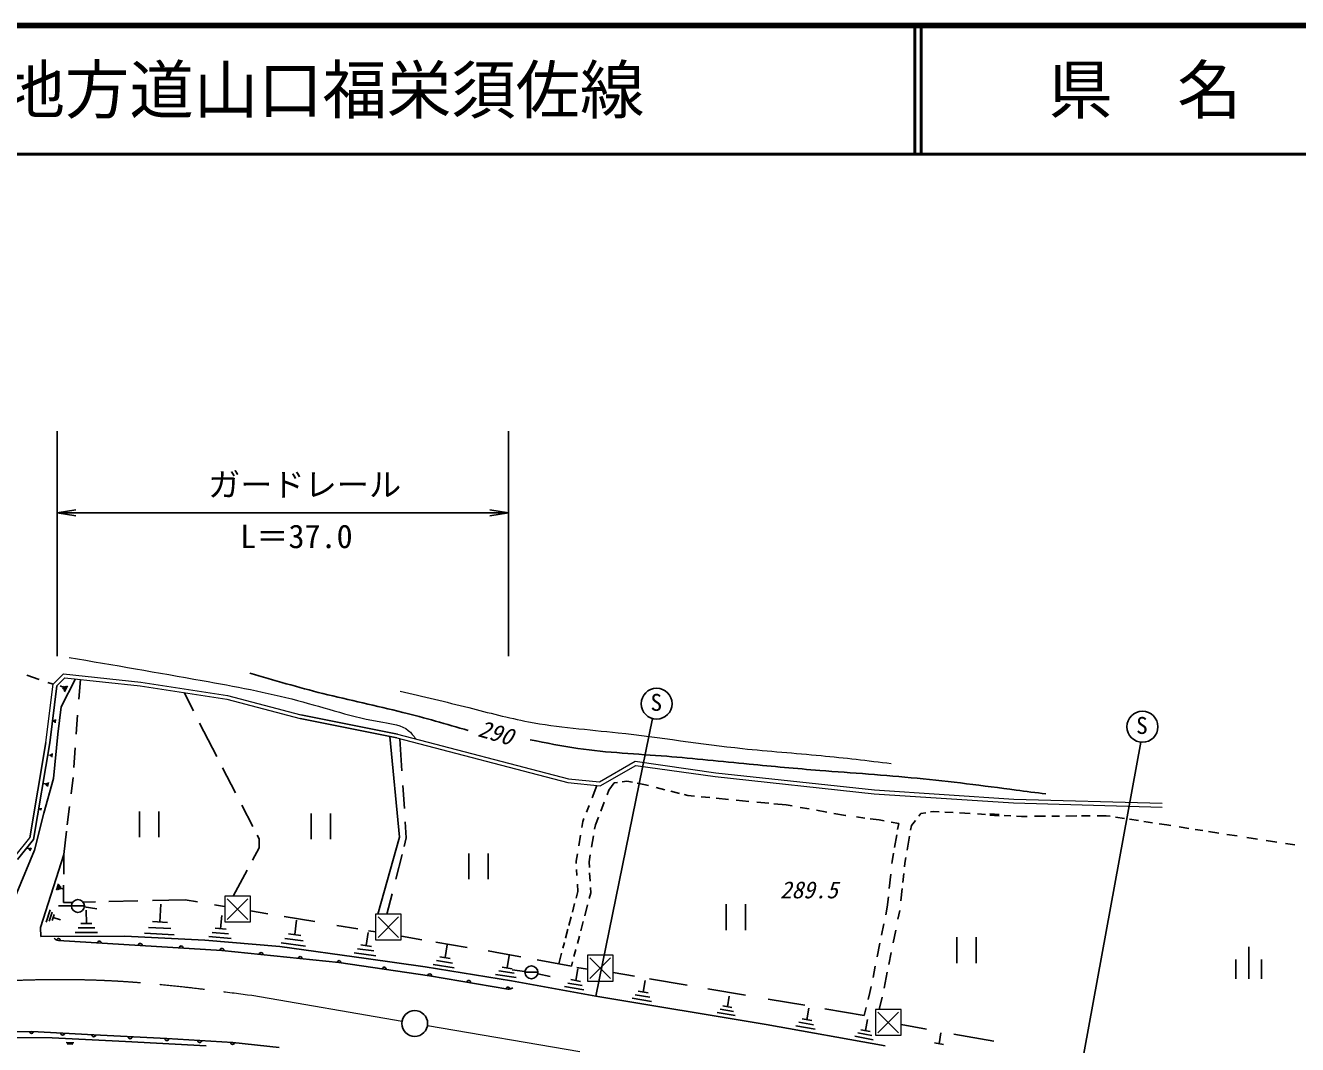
# Model space of a CAD drawing. Units: millimetres, scale not verified. Extents: x 40000 to 680000, y 20000 to 380000.
# Drawn here: x 228660 to 327479, y 300820 to 380000 of the extents above; entities that cross this region are included whole.
import ezdxf
from ezdxf.enums import TextEntityAlignment as Align

# ---------------------------------------------------------------- set-up
doc = ezdxf.new("R2010")
doc.units = ezdxf.units.MM
doc.header["$LTSCALE"] = 1000
doc.linetypes.add('CHAIN', pattern=[18.5, 12, -1.5, 3.5, -1.5])
for name, color, linetype, lineweight in [('M-BGD', 7, 'Continuous', 25), ('M-BGD-HTXT', 7, 'Continuous', 13), ('M-BMK', 2, 'CHAIN', 13), ('M-BMK-SRVR', 3, 'Continuous', 25), ('M-TTL', 2, 'Continuous', 140), ('M-TTL-LINE', 7, 'Continuous', 50), ('M-TTL-TXT', 7, 'Continuous', 13)]:
    doc.layers.add(name, color=color, linetype=linetype, lineweight=lineweight)
doc.styles.add('ＭＳ ゴシック', font='')
doc.styles.get('ＭＳ ゴシック').set_extended_font_data('MS Gothic')

# ---------------------------------------------------------------- blocks, each defined once
blk = doc.blocks.new('open_arrow')
at = {"color": 0, "linetype": 'Continuous', "lineweight": -2}
blk.add_lwpolyline([(7.5, 1.25), (0, 0), (7.5, -1.25)], dxfattribs=at)

msp = doc.modelspace()

# ---------------------------------------------------------------- linework, layer by layer
at = {"layer": 'M-BGD'}
for p, q in [((231130, 330993), (231130, 348467)), ((266180, 330993), (266180, 348467)), ((266180, 342128), (231130, 342128)), ((229736, 329187), (228757, 329520)), ((231428, 327062), (232551, 329224)), ((232930, 329183), (232809, 327655)), ((230816, 328819), (230405, 328959)), ((230547, 324253), (231101, 328680)), ((231364, 328689), (231634, 328549)), ((231694, 328659), (231574, 328439)), ((231814, 328669), (231634, 328339)), ((231934, 328679), (231694, 328229)), ((241703, 326751), (240979, 328161)), ((231171, 324945), (231428, 327062)), ((232711, 326415), (232656, 325716)), ((249995, 326150), (257506, 324648)), ((250063, 326442), (257573, 324940)), ((277359, 326149), (272975, 304584)), ((230754, 325979), (230894, 325959)), ((230904, 326019), (230884, 325899)), ((230954, 326049), (230934, 325869)), ((231004, 326069), (230974, 325829)), ((232656, 325716), (232602, 324927)), ((243530, 323192), (242191, 325800)), ((229000, 316869), (230250, 324296)), ((229282, 316742), (230547, 324253)), ((230850, 321480), (231171, 324945)), ((257730, 316934), (256978, 324754)), ((257910, 322091), (257750, 324584)), ((315301, 324317), (310510, 298081)), ((232531, 323876), (232426, 322349)), ((244978, 320373), (243975, 322325)), ((230080, 318785), (230850, 321480)), ((230454, 321179), (230364, 320859)), ((232373, 321559), (232211, 320303)), ((274381, 321142), (274660, 321185)), ((275020, 321241), (275378, 321296)), ((275378, 321296), (275815, 321209)), ((230094, 321109), (230284, 321059)), ((230304, 321129), (230264, 320979)), ((230384, 321159), (230314, 320919)), ((258099, 319158), (257984, 320943)), ((272683, 319996), (273059, 320956)), ((273848, 320229), (273990, 320592)), ((273990, 320592), (274381, 321142)), ((276174, 321137), (276697, 321032)), ((276697, 321032), (277057, 320941)), ((277647, 320791), (278336, 320616)), ((278782, 320503), (279470, 320329)), ((279830, 320237), (280106, 320167)), ((232083, 319312), (231902, 317904)), ((246323, 317751), (245468, 319418)), ((272245, 318874), (272450, 319399)), ((273347, 318948), (273624, 319656)), ((280106, 320167), (280640, 320117)), ((281156, 320068), (281833, 320004)), ((282316, 319958), (283286, 319867)), ((283881, 319810), (284866, 319717)), ((285484, 319659), (286414, 319571)), ((286794, 319535), (287754, 319445)), ((287754, 319445), (288208, 319362)), ((288841, 319248), (289537, 319122)), ((229355, 315931), (230080, 318785)), ((229704, 319149), (229804, 319119)), ((229814, 319159), (229784, 319079)), ((229854, 319169), (229814, 319059)), ((229884, 319179), (229844, 319029)), ((237513, 316933), (237513, 318933)), ((239013, 318933), (239013, 316933)), ((250852, 316778), (250852, 318778)), ((252352, 318778), (252352, 316778)), ((271961, 318149), (272049, 318374)), ((272930, 317880), (273169, 318490)), ((290104, 319020), (290915, 318873)), ((291447, 318777), (292374, 318610)), ((292374, 318610), (292381, 318609)), ((293214, 318502), (293871, 318418)), ((294284, 318366), (294990, 318276)), ((294990, 318276), (295372, 318205)), ((297479, 317830), (297796, 318230)), ((298058, 318561), (298220, 318767)), ((298220, 318767), (298603, 318830)), ((298955, 318889), (299216, 318933)), ((299216, 318933), (299644, 318908)), ((300074, 318884), (300735, 318846)), ((301219, 318819), (302037, 318772)), ((302604, 318740), (303229, 318704)), ((304684, 318622), (305217, 318591)), ((305650, 318567), (306026, 318545)), ((306026, 318545), (306462, 318549)), ((307038, 318554), (307903, 318561)), ((308396, 318565), (308982, 318570)), ((309475, 318574), (310321, 318581)), ((310693, 318584), (311362, 318590)), ((311921, 318595), (312614, 318600)), ((312614, 318600), (312924, 318553)), ((313349, 318488), (314040, 318382)), ((314430, 318323), (315115, 318218)), ((231837, 317402), (231648, 315576)), ((258245, 316894), (258166, 318126)), ((271882, 317680), (271961, 318149)), ((272875, 317557), (272930, 317880)), ((295922, 318103), (296493, 317997)), ((296493, 317997), (296415, 317537)), ((297479, 317830), (297417, 317468)), ((315540, 318153), (316214, 318050)), ((316735, 317970), (317320, 317881)), ((317320, 317881), (317645, 317830)), ((318287, 317729), (319026, 317614)), ((319533, 317534), (320112, 317444)), ((320552, 317375), (321373, 317246)), ((228031, 315187), (229282, 316742)), ((246813, 316798), (246665, 317086)), ((246813, 316105), (246813, 316798)), ((256036, 310948), (257730, 316934)), ((258073, 316213), (258245, 316894)), ((271641, 316269), (271781, 317091)), ((272635, 316144), (272785, 317030)), ((296343, 317114), (296175, 316123)), ((297338, 316999), (297154, 315917)), ((321992, 317149), (322775, 317027)), ((323548, 316906), (324362, 316778)), ((325053, 316670), (325861, 316543)), ((326548, 316436), (327257, 316325)), ((226585, 309283), (229355, 315931)), ((228814, 316089), (228964, 316029)), ((228984, 316089), (228934, 315969)), ((229044, 316099), (228974, 315919)), ((229104, 316109), (229004, 315869)), ((231648, 315576), (229822, 309908)), ((231648, 315576), (231634, 314061)), ((246300, 315148), (246813, 316105)), ((257430, 313678), (257912, 315579)), ((263105, 313676), (263105, 315676)), ((264605, 315676), (264605, 313676)), ((271437, 315068), (271534, 315637)), ((272442, 315011), (272537, 315569)), ((296103, 315700), (295992, 315047)), ((297058, 315354), (296983, 314909)), ((244800, 312349), (245881, 314365)), ((271447, 314883), (271437, 315068)), ((271498, 313963), (271473, 314422)), ((272466, 314582), (272442, 315011)), ((295992, 315047), (295975, 314896)), ((296983, 314909), (296953, 314639)), ((231074, 312809), (231234, 313309)), ((271568, 312708), (271536, 313288)), ((272525, 313504), (272489, 314158)), ((295885, 314066), (295763, 312952)), ((296896, 314117), (296819, 313410)), ((231194, 312839), (231314, 313219)), ((231304, 312869), (231384, 313119)), ((231644, 312899), (231344, 312999)), ((231625, 313214), (231612, 311851)), ((256738, 310948), (257139, 312530)), ((271432, 312192), (271568, 312708)), ((272457, 312158), (272575, 312605)), ((272575, 312605), (272552, 313031)), ((295691, 312297), (295602, 311485)), ((296767, 312936), (296662, 311979)), ((230274, 310339), (230584, 311289)), ((232234, 311589), (231234, 311599)), ((231612, 311851), (232305, 311867)), ((232236, 311586), (233236, 311586)), ((233149, 311887), (234096, 311909)), ((233224, 311519), (234214, 311369)), ((235136, 311933), (237395, 311986)), ((238543, 312013), (241065, 312072)), ((239174, 311719), (239104, 310339)), ((241065, 312072), (242030, 311909)), ((243334, 311688), (244134, 311553)), ((271145, 311104), (271324, 311783)), ((272106, 310828), (272333, 311687)), ((283098, 309716), (283098, 311716)), ((284598, 311716), (284598, 309716)), ((295602, 311485), (295485, 310904)), ((230504, 310399), (230734, 311109)), ((230734, 310459), (230884, 310929)), ((231374, 310509), (230814, 310699)), ((233384, 311259), (233394, 310229)), ((239684, 310309), (238524, 310369)), ((243914, 310859), (243824, 309829)), ((246154, 311212), (247498, 310985)), ((248762, 310771), (251142, 310369)), ((249724, 310489), (249574, 309359)), ((270871, 310068), (271047, 310734)), ((271799, 309665), (271986, 310375)), ((296571, 311232), (296436, 310560)), ((229822, 309908), (229853, 309215)), ((234254, 309539), (232534, 309529)), ((234044, 309889), (232744, 309879)), ((233824, 310229), (232954, 310219)), ((240214, 309349), (237904, 309469)), ((239954, 309829), (238214, 309919)), ((244444, 309429), (243154, 309539)), ((244254, 309789), (243394, 309859)), ((250044, 309289), (249094, 309419)), ((252841, 310082), (254485, 309804)), ((255274, 309519), (255134, 308509)), ((255311, 309664), (255871, 309569)), ((270611, 309085), (270794, 309777)), ((295341, 310191), (295167, 309325)), ((296264, 309707), (296063, 308712)), ((229853, 309215), (236372, 309246)), ((243924, 308135), (231229, 308907)), ((236372, 309246), (242607, 308931)), ((242607, 308931), (248433, 308428)), ((244634, 309059), (242904, 309209)), ((248433, 308428), (255140, 307514)), ((250414, 308459), (248514, 308719)), ((250234, 308879), (248804, 309069)), ((255554, 308449), (254714, 308569)), ((257874, 309231), (259461, 308963)), ((260548, 308779), (262962, 308371)), ((261414, 308559), (261254, 307579)), ((270408, 308315), (270526, 308761)), ((271536, 308670), (271689, 309250)), ((295039, 308693), (294825, 307630)), ((301014, 307156), (301014, 309156)), ((302514, 309156), (302514, 307156)), ((323685, 308423), (323685, 305923)), ((253016, 307191), (243924, 308135)), ((255884, 307719), (254204, 307949)), ((255724, 308089), (254464, 308259)), ((255140, 307514), (259706, 306853)), ((261824, 307149), (260594, 307349)), ((261664, 307509), (260844, 307639)), ((264603, 308093), (265568, 307930)), ((265568, 307930), (267150, 307634)), ((266234, 307729), (266084, 306779)), ((268423, 307396), (271069, 306901)), ((270083, 307085), (270307, 307932)), ((271272, 307670), (271413, 308205)), ((295914, 307972), (295725, 307035)), ((322685, 307423), (322685, 305923)), ((324685, 305923), (324685, 307423)), ((260050, 306162), (253016, 307191)), ((259706, 306853), (266410, 305770)), ((261974, 306789), (260334, 307049)), ((266624, 306369), (265434, 306559)), ((266474, 306709), (265684, 306839)), ((267464, 306499), (266474, 306629)), ((267464, 306433), (268464, 306433)), ((271069, 306901), (271157, 307236)), ((271564, 306709), (271404, 305799)), ((271504, 306819), (272324, 306666)), ((274324, 306418), (275982, 306134)), ((294678, 306903), (294503, 306033)), ((295606, 306447), (295354, 305195)), ((266140, 305132), (260050, 306162)), ((266774, 306019), (265184, 306269)), ((266410, 305770), (272959, 304587)), ((268454, 306319), (269424, 306099)), ((271914, 305399), (270784, 305599)), ((271774, 305729), (271024, 305869)), ((276794, 305809), (276644, 304899)), ((277148, 305935), (280051, 305437)), ((272044, 305059), (270534, 305329)), ((272959, 304587), (286210, 302379)), ((277294, 304169), (275784, 304419)), ((277164, 304509), (276024, 304689)), ((277024, 304839), (276264, 304959)), ((281672, 305160), (284593, 304660)), ((283324, 304589), (283194, 303759)), ((294266, 304861), (294129, 304314)), ((294361, 305329), (294266, 304861)), ((295209, 304510), (294967, 303542)), ((283664, 303399), (282624, 303569)), ((283534, 303699), (282844, 303819)), ((286357, 304357), (289211, 303869)), ((289524, 303649), (289364, 302749)), ((290748, 303606), (293821, 303079)), ((293976, 303699), (293821, 303079)), ((283784, 303089), (282404, 303319)), ((289874, 302349), (288744, 302549)), ((289744, 302679), (288984, 302809)), ((294064, 302769), (293914, 301909)), ((296686, 302388), (298654, 302028)), ((224520, 301739), (229145, 301837)), ((229145, 301837), (233967, 301575)), ((233967, 301575), (239642, 301279)), ((286210, 302379), (295441, 300732)), ((290004, 302009), (288504, 302279)), ((294524, 301199), (293084, 301459)), ((294404, 301519), (293314, 301719)), ((294274, 301839), (293544, 301969)), ((299774, 301719), (299634, 300889)), ((300788, 301638), (303884, 301072)), ((230744, 301342), (226000, 301377)), ((236437, 301061), (230744, 301342)), ((231834, 300989), (232414, 300959)), ((231904, 300869), (232334, 300849)), ((242691, 300710), (236437, 301061)), ((239642, 301279), (244760, 300984)), ((244760, 300984), (248368, 300590)), ((299974, 300829), (299284, 300949))]:
    msp.add_line(p, q, dxfattribs=at)
at = {"layer": 'M-BGD', "lineweight": 18}
for p, q in [((230816, 328819), (231623, 329626)), ((231101, 328680), (231733, 329312)), ((231623, 329626), (237622, 328977)), ((231733, 329312), (237583, 328680)), ((230250, 324296), (230816, 328819)), ((237583, 328680), (244303, 327652)), ((237622, 328977), (244364, 327946)), ((244303, 327652), (249995, 326150)), ((244364, 327946), (250063, 326442)), ((257506, 324648), (270788, 321169)), ((257573, 324940), (270840, 321466)), ((230454, 323319), (230614, 323309)), ((230624, 323369), (230604, 323239)), ((230684, 323399), (230654, 323199)), ((230734, 323429), (230704, 323159)), ((273251, 321240), (276025, 322825)), ((273318, 320932), (276085, 322513)), ((276025, 322825), (282288, 321941)), ((276085, 322513), (282251, 321644)), ((270788, 321169), (273318, 320932)), ((270840, 321466), (273251, 321240)), ((282251, 321644), (294584, 320300)), ((282288, 321941), (294610, 320599)), ((294584, 320300), (305415, 319588)), ((294610, 320599), (305429, 319888)), ((305415, 319588), (316958, 319272)), ((305429, 319888), (316966, 319572)), ((227843, 315433), (229000, 316869))]:
    msp.add_line(p, q, dxfattribs=at)
at = {"layer": 'M-BGD', "lineweight": 50}
msp.add_line((303580, 318684), (304298, 318643), dxfattribs=at)
at = {"layer": 'M-BGD'}
for centre, radius in [((277690, 327302), 1200), ((315429, 325510), 1200), ((232736, 311586), 500), ((267964, 306433), 500)]:
    msp.add_circle(centre, radius, dxfattribs=at)
for centre, radius, start, end in [((231260, 309406), 500, 221.52008, 266.52008), ((231229, 308907), 150, 356.52008, 176.52008), ((234403, 308714), 150, 356.52008, 176.52008), ((237577, 308521), 150, 356.52008, 176.52008), ((240750, 308328), 150, 356.52008, 176.52008), ((243924, 308135), 150, 354.07542, 176.52008), ((246955, 307820), 150, 354.07542, 174.07542), ((249986, 307506), 150, 354.07542, 174.07542), ((253016, 307191), 150, 351.67435, 174.07542), ((256533, 306676), 150, 351.67435, 171.67435), ((260050, 306162), 150, 350.40687, 171.67435), ((263095, 305647), 150, 350.40687, 170.40687), ((266140, 305132), 150, 350.40687, 170.40687), ((266223, 305625), 500, 260.40687, 305.40687), ((229145, 301837), 150, 181.21888, 356.88494), ((231556, 301706), 150, 176.88494, 356.88494), ((233967, 301575), 150, 176.88494, 357.02198), ((236805, 301427), 150, 177.02198, 357.02198), ((239642, 301279), 150, 177.02198, 356.69813), ((242201, 301132), 150, 176.69813, 356.69813), ((244760, 300984), 150, 176.69813, 353.77417)]:
    msp.add_arc(centre, radius, start, end, dxfattribs=at)
at = {"layer": 'M-BGD-HTXT'}
for p, q in [((244146, 312349), (244146, 310349)), ((246146, 312349), (244146, 312349)), ((246146, 310349), (246146, 312349)), ((244336, 312149), (245936, 310549)), ((245936, 312149), (244336, 310549)), ((244146, 310349), (246146, 310349)), ((255859, 310948), (255859, 308948)), ((257859, 310948), (255859, 310948)), ((256049, 310748), (257649, 309148)), ((257649, 310748), (256049, 309148)), ((257859, 308948), (257859, 310948)), ((255859, 308948), (257859, 308948)), ((274324, 307757), (272324, 307757)), ((272324, 307757), (272324, 305757)), ((272514, 307557), (274114, 305957)), ((274114, 307557), (272514, 305957)), ((274324, 305757), (274324, 307757)), ((272324, 305757), (274324, 305757)), ((294686, 303542), (294686, 301542)), ((296686, 303542), (294686, 303542)), ((296686, 301542), (296686, 303542)), ((294876, 303342), (296476, 301742)), ((296476, 303342), (294876, 301742)), ((294686, 301542), (296686, 301542))]:
    msp.add_line(p, q, dxfattribs=at)
at = {"layer": 'M-BMK'}
for p, q in [((246252, 304648), (257916, 302635)), ((259889, 302309), (356480, 285753))]:
    msp.add_line(p, q, dxfattribs=at)
msp.add_open_spline([(189901, 296853), (193079, 298186), (196257, 299518), (199511, 300639), (202223, 301572), (204987, 302358), (207773, 303053), (210311, 303686), (212867, 304243), (215445, 304662), (218639, 305182), (221867, 305489), (225103, 305682), (228482, 305883), (231870, 305959), (235243, 305789), (238924, 305604), (242588, 305126), (246252, 304648)], degree=3, knots=[0, 0, 0, 0, 1, 1, 1, 2, 2, 2, 3, 3, 3, 4, 4, 4, 5, 5, 5, 6, 6, 6, 6], dxfattribs=at)
at = {"layer": 'M-BMK-SRVR'}
msp.add_circle((258900, 302454), 1000, dxfattribs=at)
at = {"layer": 'M-TTL'}
msp.add_line((680000, 380000), (40000, 380000), dxfattribs=at)
at = {"layer": 'M-TTL-LINE'}
for p, q in [((297750, 380000), (297750, 370000)), ((298250, 380000), (298250, 370000)), ((40000, 370000), (680000, 370000))]:
    msp.add_line(p, q, dxfattribs=at)
at = {"layer": 'M-TTL-LINE', "lineweight": 25}
for points, knots in [([(246091, 329681), (247975, 329126), (249859, 328572), (251762, 328095), (253828, 327577), (255917, 327150), (257983, 326631), (259680, 326205), (261362, 325717), (263044, 325229)], [0, 0, 0, 0, 1, 1, 1, 2, 2, 2, 3, 3, 3, 3]), ([(267862, 324497), (269099, 324251), (270336, 324005), (271582, 323826), (273862, 323499), (276172, 323396), (278472, 323216), (280611, 323050), (282742, 322817), (284876, 322607), (286703, 322427), (288533, 322264), (290364, 322119), (292885, 321919), (295409, 321753), (297926, 321509), (300493, 321260), (303052, 320930), (305609, 320594), (306382, 320493), (307154, 320391), (307927, 320289)], [0, 0, 0, 0, 1, 1, 1, 2, 2, 2, 3, 3, 3, 4, 4, 4, 5, 5, 5, 6, 6, 6, 7, 7, 7, 7])]:
    msp.add_open_spline(points, degree=3, knots=knots, dxfattribs=at)
at = {"layer": 'M-TTL-TXT'}
for points, knots in [([(232059, 330898), (235499, 330310), (238939, 329723), (242399, 329101), (244893, 328654), (247396, 328188), (249801, 327551), (251976, 326974), (254071, 326256), (256428, 325859), (257142, 325738), (257881, 325647), (258402, 325224), (258622, 325046), (258803, 324808), (258984, 324571)], [0, 0, 0, 0, 1, 1, 1, 2, 2, 2, 3, 3, 3, 4, 4, 4, 5, 5, 5, 5]), ([(257774, 328283), (259548, 327866), (261322, 327448), (263091, 327000), (264635, 326608), (266175, 326193), (267736, 325900), (270033, 325468), (272375, 325300), (274704, 325044), (277933, 324688), (281136, 324161), (284361, 323821), (286394, 323607), (288437, 323467), (290473, 323271), (292289, 323097), (294101, 322879), (295913, 322660)], [0, 0, 0, 0, 1, 1, 1, 2, 2, 2, 3, 3, 3, 4, 4, 4, 5, 5, 5, 6, 6, 6, 6])]:
    msp.add_open_spline(points, degree=3, knots=knots, dxfattribs=at)

# ---------------------------------------------------------------- block references
at = {"layer": 'M-BGD', "xscale": 193, "yscale": 193}
msp.add_blockref('open_arrow', (231130, 342128), dxfattribs=at)
at = {"layer": 'M-BGD', "xscale": 193, "yscale": 193, "rotation": 180}
msp.add_blockref('open_arrow', (266180, 342128), dxfattribs=at)

# ---------------------------------------------------------------- texts
at = {"layer": 'M-BGD', "style": 'ＭＳ ゴシック'}
for s, height, p in [('ガードレール', 1833, (242847, 342858)), ('L＝37.0', 1833, (245344, 338839)), ('S', 1320, (277220, 326349)), ('S', 1320, (314942, 324558))]:
    msp.add_text(s, height=height, dxfattribs=at).set_placement(p, align=Align.BOTTOM_LEFT)
at = {"layer": 'M-BGD', "style": 'ＭＳ ゴシック', "oblique": 15}
msp.add_text('289.5', height=1320, dxfattribs=at).set_placement((287275, 311783), align=Align.BOTTOM_LEFT)
at = {"layer": 'M-TTL-LINE', "style": 'ＭＳ ゴシック', "oblique": 15}
msp.add_text('290', height=1320, rotation=344.055, dxfattribs=at).set_placement((263618, 324413), align=Align.BOTTOM_LEFT)
at = {"layer": 'M-TTL-TXT', "style": 'ＭＳ ゴシック'}
msp.add_text('主要地方道山口福栄須佐線', height=3666, dxfattribs=at).set_placement((216734, 375000), align=Align.MIDDLE_LEFT)
msp.add_text('県\u3000名', height=3666, dxfattribs=at).set_placement((315625, 375000), align=Align.MIDDLE_CENTER)

doc.saveas('drawing.dxf')
